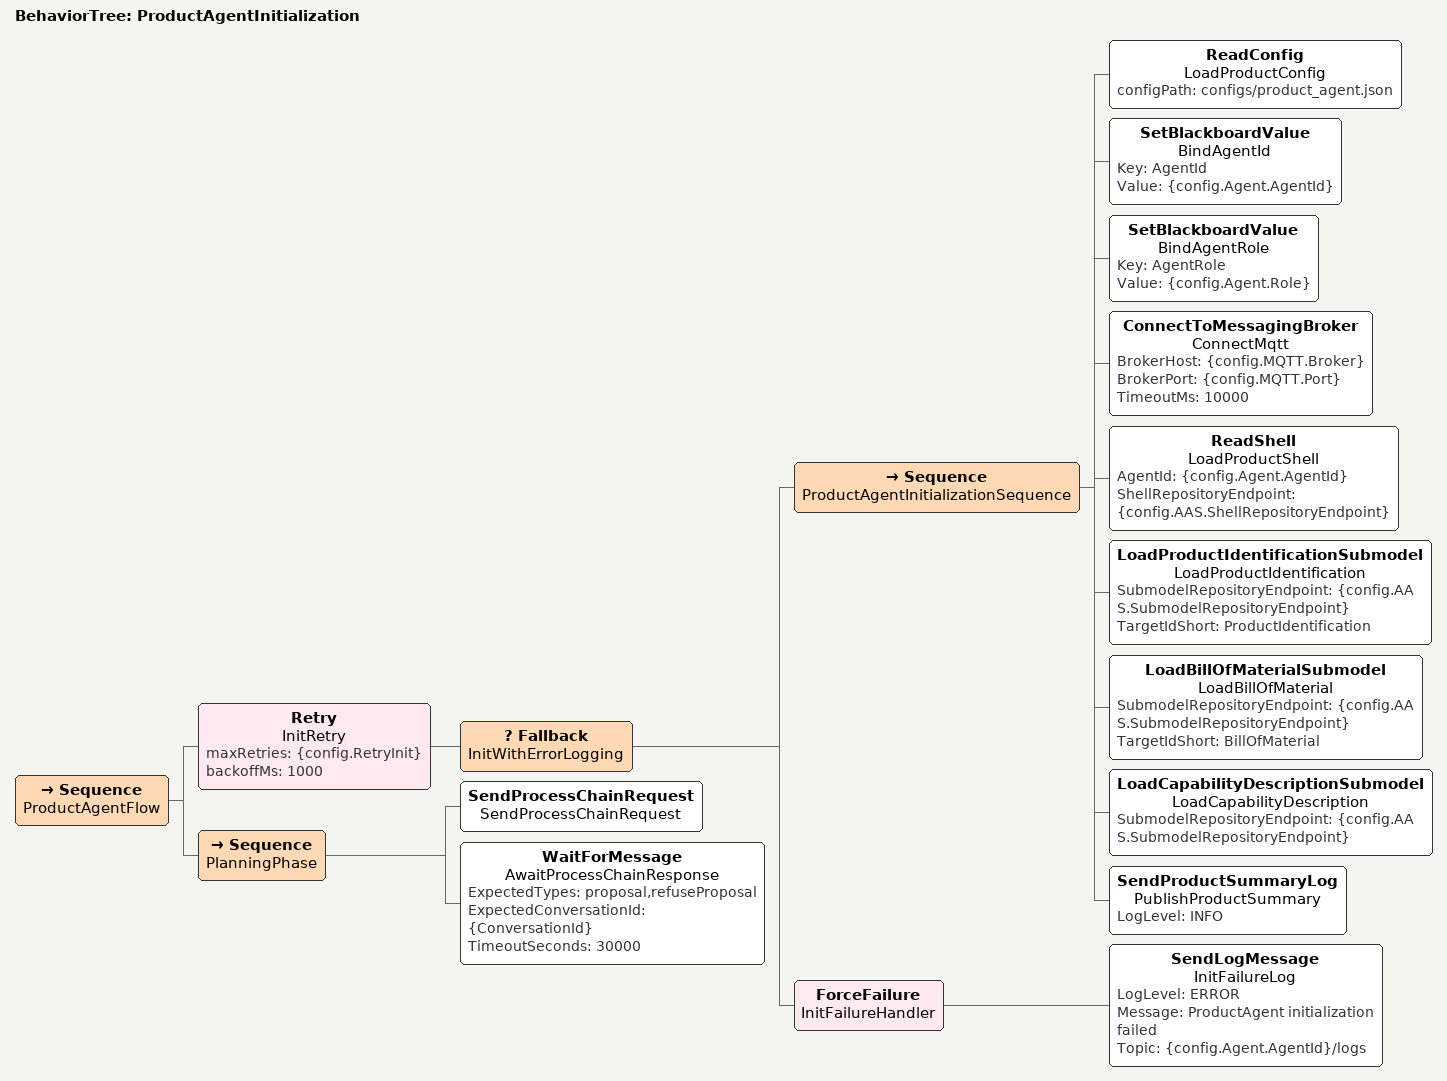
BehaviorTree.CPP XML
<?xml version="1.0" encoding="UTF-8"?>
<root BTCPP_format="4" main_tree_to_execute="ProductAgentInitialization">
  <BehaviorTree ID="ProductAgentInitialization">
    <Sequence name="ProductAgentFlow">
      <Retry name="InitRetry" maxRetries="{config.RetryInit}" backoffMs="1000">
        <Fallback name="InitWithErrorLogging">
          <Sequence name="ProductAgentInitializationSequence">
            <ReadConfig name="LoadProductConfig" configPath="configs/product_agent.json" />
            <SetBlackboardValue name="BindAgentId" Key="AgentId" Value="{config.Agent.AgentId}" />
            <SetBlackboardValue name="BindAgentRole" Key="AgentRole" Value="{config.Agent.Role}" />
            <ConnectToMessagingBroker
              name="ConnectMqtt"
              BrokerHost="{config.MQTT.Broker}"
              BrokerPort="{config.MQTT.Port}"
              TimeoutMs="10000" />
            <ReadShell name="LoadProductShell" AgentId="{config.Agent.AgentId}" ShellRepositoryEndpoint="{config.AAS.ShellRepositoryEndpoint}" />
            <LoadProductIdentificationSubmodel name="LoadProductIdentification" SubmodelRepositoryEndpoint="{config.AAS.SubmodelRepositoryEndpoint}" TargetIdShort="ProductIdentification" />
            <LoadBillOfMaterialSubmodel name="LoadBillOfMaterial" SubmodelRepositoryEndpoint="{config.AAS.SubmodelRepositoryEndpoint}" TargetIdShort="BillOfMaterial" />
            <LoadCapabilityDescriptionSubmodel name="LoadCapabilityDescription" SubmodelRepositoryEndpoint="{config.AAS.SubmodelRepositoryEndpoint}" />
            <SendProductSummaryLog name="PublishProductSummary" LogLevel="INFO" />
          </Sequence>
          <ForceFailure name="InitFailureHandler">
            <SendLogMessage name="InitFailureLog" LogLevel="ERROR" Message="ProductAgent initialization failed" Topic="{config.Agent.AgentId}/logs" />
          </ForceFailure>
        </Fallback>
      </Retry>

      <Sequence name="PlanningPhase">
        <SendProcessChainRequest name="SendProcessChainRequest" />
        <!-- Expect negotiation reply: 'proposal' or 'refuseProposal' for the callForProposal pattern -->
        <WaitForMessage name="AwaitProcessChainResponse" ExpectedTypes="proposal,refuseProposal" ExpectedConversationId="{ConversationId}" TimeoutSeconds="30000" />
      </Sequence>
    </Sequence>
  </BehaviorTree>

</root>
